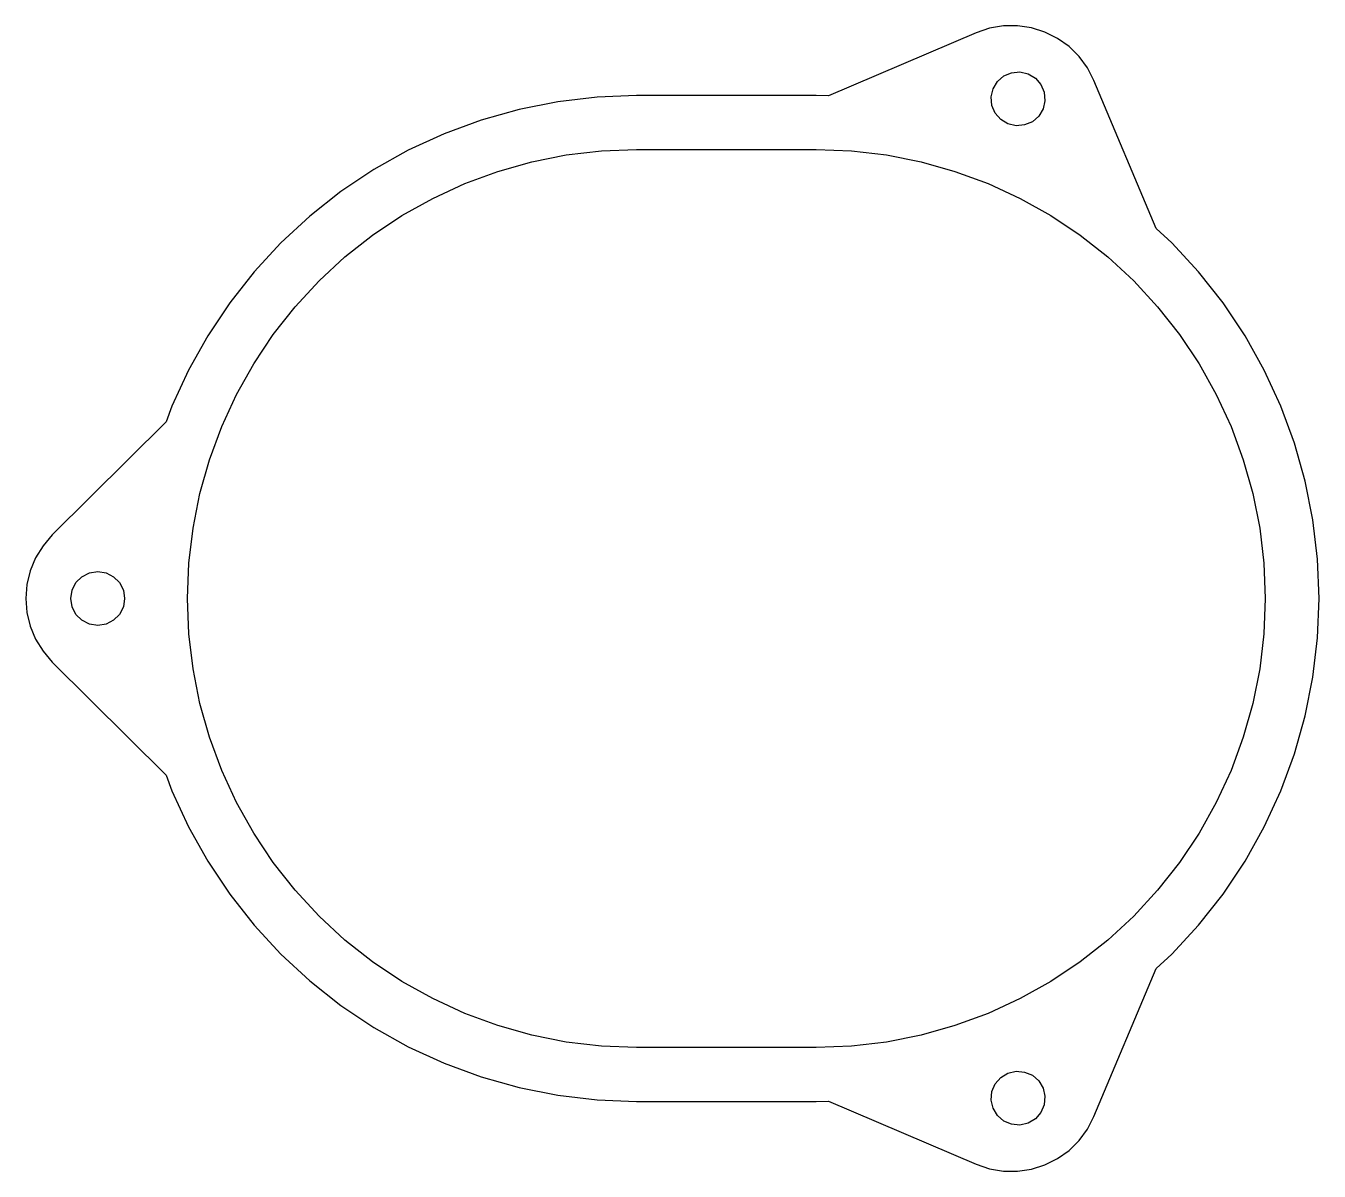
# Model space of a CAD drawing. Header units: metres. Extents: x -34 to 38, y -31.9 to 31.9.
import ezdxf

# ---------------------------------------------------------------- set-up
doc = ezdxf.new("R2010")
doc.units = ezdxf.units.M

msp = doc.modelspace()

# ---------------------------------------------------------------- linework, layer by layer
for p, q in [((19.654, 31.7398), (18.9099, 31.4908)), ((20.4278, 31.8693), (19.654, 31.7398)), ((21.2124, 31.8761), (20.4278, 31.8693)), ((21.9883, 31.7602), (21.2124, 31.8761)), ((22.7366, 31.5243), (21.9883, 31.7602)), ((18.9099, 31.4908), (10.6926, 27.9728)), ((23.4388, 31.1742), (22.7366, 31.5243)), ((24.0775, 30.7186), (23.4388, 31.1742)), ((24.6371, 30.1686), (24.0775, 30.7186)), ((25.1038, 29.5379), (24.6371, 30.1686)), ((25.4661, 28.842), (25.1038, 29.5379)), ((20.0891, 28.7797), (20.4433, 29.0876)), ((20.4433, 29.0876), (20.8753, 29.2709)), ((20.8753, 29.2709), (21.3428, 29.3118)), ((21.3428, 29.3118), (21.8001, 29.2063)), ((21.8001, 29.2063), (22.2024, 28.9646)), ((22.2024, 28.9646), (22.5103, 28.6104)), ((28.936, 20.5968), (25.4661, 28.842)), ((19.7419, 27.9201), (19.8474, 28.3774)), ((19.8474, 28.3774), (20.0891, 28.7797)), ((22.5103, 28.6104), (22.6936, 28.1784)), ((22.6936, 28.1784), (22.7345, 27.7109)), ((-4.38016, 27.6553), (-6.53647, 27.2264)), ((-2.19685, 27.9137), (-4.38016, 27.6553)), ((0, 28), (-2.19685, 27.9137)), ((10, 28), (0, 28)), ((10.6926, 27.9728), (10, 28)), ((10, 28), (10, 28)), ((19.7828, 27.4526), (19.7419, 27.9201)), ((19.9661, 27.0206), (19.7828, 27.4526)), ((22.7345, 27.7109), (22.629, 27.2536)), ((-6.53647, 27.2264), (-8.65248, 26.6296)), ((20.274, 26.6665), (19.9661, 27.0206)), ((20.6763, 26.4247), (20.274, 26.6665)), ((22.3873, 26.8513), (22.0331, 26.5434)), ((22.629, 27.2536), (22.3873, 26.8513)), ((-8.65248, 26.6296), (-10.7151, 25.8686)), ((21.1336, 26.3192), (20.6763, 26.4247)), ((21.6011, 26.3601), (21.1336, 26.3192)), ((22.0331, 26.5434), (21.6011, 26.3601)), ((-10.7151, 25.8686), (-12.7117, 24.9482)), ((-12.7117, 24.9482), (-14.63, 23.8739)), ((-5.83613, 24.3092), (-3.91086, 24.6922)), ((-3.91086, 24.6922), (-1.96148, 24.9229)), ((-1.96148, 24.9229), (0, 25)), ((0, 25), (10, 25)), ((10, 25), (11.9615, 24.9229)), ((11.9615, 24.9229), (13.9109, 24.6922)), ((13.9109, 24.6922), (15.8361, 24.3092)), ((-14.63, 23.8739), (-16.458, 22.6525)), ((-9.56709, 23.097), (-7.72542, 23.7764)), ((-7.72542, 23.7764), (-5.83613, 24.3092)), ((15.8361, 24.3092), (17.7254, 23.7764)), ((17.7254, 23.7764), (19.5671, 23.097)), ((-11.3498, 22.2752), (-9.56709, 23.097)), ((19.5671, 23.097), (21.3498, 22.2752)), ((-16.458, 22.6525), (-18.1845, 21.2914)), ((-13.0625, 21.316), (-11.3498, 22.2752)), ((21.3498, 22.2752), (23.0625, 21.316)), ((-18.1845, 21.2914), (-19.799, 19.799)), ((-14.6946, 20.2254), (-13.0625, 21.316)), ((23.0625, 21.316), (24.6946, 20.2254)), ((-16.2362, 19.0101), (-14.6946, 20.2254)), ((24.6946, 20.2254), (26.2362, 19.0101)), ((29.799, 19.799), (28.936, 20.5968)), ((-19.799, 19.799), (-21.2914, 18.1845)), ((31.2914, 18.1845), (29.799, 19.799)), ((-17.6777, 17.6777), (-16.2362, 19.0101)), ((26.2362, 19.0101), (27.6777, 17.6777)), ((-21.2914, 18.1845), (-22.6525, 16.458)), ((32.6525, 16.458), (31.2914, 18.1845)), ((-19.0101, 16.2362), (-17.6777, 17.6777)), ((27.6777, 17.6777), (29.0101, 16.2362)), ((-22.6525, 16.458), (-23.8739, 14.63)), ((-20.2254, 14.6946), (-19.0101, 16.2362)), ((29.0101, 16.2362), (30.2254, 14.6946)), ((33.8739, 14.63), (32.6525, 16.458)), ((-23.8739, 14.63), (-24.9482, 12.7117)), ((-21.316, 13.0625), (-20.2254, 14.6946)), ((30.2254, 14.6946), (31.316, 13.0625)), ((34.9482, 12.7117), (33.8739, 14.63)), ((-22.2752, 11.3498), (-21.316, 13.0625)), ((31.316, 13.0625), (32.2752, 11.3498)), ((-24.9482, 12.7117), (-25.8686, 10.7151)), ((35.8686, 10.7151), (34.9482, 12.7117)), ((-23.097, 9.56709), (-22.2752, 11.3498)), ((32.2752, 11.3498), (33.097, 9.56709)), ((-25.8686, 10.7151), (-26.1912, 9.84078)), ((36.6296, 8.65248), (35.8686, 10.7151)), ((-26.1912, 9.84078), (-32.5355, 3.53552)), ((-23.7764, 7.72542), (-23.097, 9.56709)), ((33.097, 9.56709), (33.7764, 7.72542)), ((37.2264, 6.53647), (36.6296, 8.65248)), ((-24.3092, 5.83613), (-23.7764, 7.72542)), ((33.7764, 7.72542), (34.3092, 5.83613)), ((37.6553, 4.38016), (37.2264, 6.53647)), ((-24.6922, 3.91086), (-24.3092, 5.83613)), ((34.3092, 5.83613), (34.6922, 3.91086)), ((37.9137, 2.19685), (37.6553, 4.38016)), ((-24.9229, 1.96148), (-24.6922, 3.91086)), ((34.6922, 3.91086), (34.9229, 1.96148)), ((-33.0451, 2.93892), (-33.455, 2.26994)), ((-32.5355, 3.53552), (-33.0451, 2.93892)), ((-33.455, 2.26994), (-33.7553, 1.54507)), ((38, 0), (37.9137, 2.19685)), ((-33.7553, 1.54507), (-33.9384, 0.782166)), ((-30.4635, 1.42657), (-30, 1.5)), ((-30, 1.5), (-29.5365, 1.42657)), ((-25, 0), (-24.9229, 1.96148)), ((34.9229, 1.96148), (35, 0)), ((-33.9384, 0.782166), (-34, 0)), ((-31.4266, 0.463516), (-31.2135, 0.881668)), ((-31.2135, 0.881668), (-30.8817, 1.21352)), ((-30.8817, 1.21352), (-30.4635, 1.42657)), ((-29.5365, 1.42657), (-29.1183, 1.21352)), ((-29.1183, 1.21352), (-28.7865, 0.881668)), ((-28.7865, 0.881668), (-28.5734, 0.463516)), ((-34, 0), (-33.9384, -0.782165)), ((-31.5, 0), (-31.4266, 0.463516)), ((-31.4266, -0.463515), (-31.5, 0)), ((-28.5734, 0.463516), (-28.5, 0)), ((-28.5, 0), (-28.5734, -0.463515)), ((-24.9229, -1.96148), (-25, 0)), ((35, 0), (34.9229, -1.96148)), ((37.9137, -2.19685), (38, 0)), ((-31.2135, -0.881667), (-31.4266, -0.463515)), ((-28.5734, -0.463515), (-28.7865, -0.881667)), ((-33.9384, -0.782165), (-33.7553, -1.54507)), ((-30.8817, -1.21352), (-31.2135, -0.881667)), ((-30.4635, -1.42657), (-30.8817, -1.21352)), ((-30, -1.5), (-30.4635, -1.42657)), ((-29.5365, -1.42657), (-30, -1.5)), ((-29.1183, -1.21352), (-29.5365, -1.42657)), ((-28.7865, -0.881667), (-29.1183, -1.21352)), ((-33.7553, -1.54507), (-33.455, -2.26994)), ((-24.6922, -3.91086), (-24.9229, -1.96148)), ((34.9229, -1.96148), (34.6922, -3.91086)), ((-33.455, -2.26994), (-33.0451, -2.93892)), ((37.6553, -4.38016), (37.9137, -2.19685)), ((-33.0451, -2.93892), (-32.5355, -3.53552)), ((-32.5355, -3.53552), (-26.1912, -9.84078)), ((-24.3092, -5.83613), (-24.6922, -3.91086)), ((34.6922, -3.91086), (34.3092, -5.83613)), ((37.2264, -6.53647), (37.6553, -4.38016)), ((-23.7764, -7.72542), (-24.3092, -5.83613)), ((34.3092, -5.83613), (33.7764, -7.72542)), ((36.6296, -8.65248), (37.2264, -6.53647)), ((-23.097, -9.56709), (-23.7764, -7.72542)), ((33.7764, -7.72542), (33.097, -9.56709)), ((35.8686, -10.7151), (36.6296, -8.65248)), ((-26.1912, -9.84078), (-25.8686, -10.7151)), ((-22.2752, -11.3498), (-23.097, -9.56709)), ((33.097, -9.56709), (32.2752, -11.3498)), ((-25.8686, -10.7151), (-24.9482, -12.7117)), ((34.9482, -12.7117), (35.8686, -10.7151)), ((-21.316, -13.0625), (-22.2752, -11.3498)), ((32.2752, -11.3498), (31.316, -13.0625)), ((-24.9482, -12.7117), (-23.8739, -14.63)), ((33.8739, -14.63), (34.9482, -12.7117)), ((-20.2254, -14.6946), (-21.316, -13.0625)), ((31.316, -13.0625), (30.2254, -14.6946)), ((-23.8739, -14.63), (-22.6525, -16.458)), ((-19.0101, -16.2362), (-20.2254, -14.6946)), ((30.2254, -14.6946), (29.0101, -16.2362)), ((32.6525, -16.458), (33.8739, -14.63)), ((-22.6525, -16.458), (-21.2914, -18.1845)), ((-17.6777, -17.6777), (-19.0101, -16.2362)), ((29.0101, -16.2362), (27.6777, -17.6777)), ((31.2914, -18.1845), (32.6525, -16.458)), ((-16.2362, -19.0101), (-17.6777, -17.6777)), ((27.6777, -17.6777), (26.2362, -19.0101)), ((-21.2914, -18.1845), (-19.799, -19.799)), ((29.799, -19.799), (31.2914, -18.1845)), ((-14.6946, -20.2254), (-16.2362, -19.0101)), ((26.2362, -19.0101), (24.6946, -20.2254)), ((-19.799, -19.799), (-18.1845, -21.2914)), ((28.936, -20.5968), (29.799, -19.799)), ((-13.0625, -21.316), (-14.6946, -20.2254)), ((24.6946, -20.2254), (23.0625, -21.316)), ((25.4661, -28.842), (28.936, -20.5968)), ((-18.1845, -21.2914), (-16.458, -22.6525)), ((-11.3498, -22.2752), (-13.0625, -21.316)), ((23.0625, -21.316), (21.3498, -22.2752)), ((-9.56709, -23.097), (-11.3498, -22.2752)), ((21.3498, -22.2752), (19.5671, -23.097)), ((-16.458, -22.6525), (-14.63, -23.8739)), ((-7.72542, -23.7764), (-9.56709, -23.097)), ((19.5671, -23.097), (17.7254, -23.7764)), ((-14.63, -23.8739), (-12.7117, -24.9482)), ((-5.83613, -24.3092), (-7.72542, -23.7764)), ((-3.91086, -24.6922), (-5.83613, -24.3092)), ((15.8361, -24.3092), (13.9109, -24.6922)), ((17.7254, -23.7764), (15.8361, -24.3092)), ((-12.7117, -24.9482), (-10.7151, -25.8686)), ((-1.96148, -24.9229), (-3.91086, -24.6922)), ((0, -25), (-1.96148, -24.9229)), ((10, -25), (0, -25)), ((11.9615, -24.9229), (10, -25)), ((13.9109, -24.6922), (11.9615, -24.9229)), ((-10.7151, -25.8686), (-8.65248, -26.6296)), ((-8.65248, -26.6296), (-6.53647, -27.2264)), ((20.274, -26.6665), (20.6763, -26.4247)), ((20.6763, -26.4247), (21.1336, -26.3192)), ((21.1336, -26.3192), (21.6011, -26.3601)), ((21.6011, -26.3601), (22.0331, -26.5434)), ((22.0331, -26.5434), (22.3873, -26.8513)), ((-6.53647, -27.2264), (-4.38016, -27.6553)), ((19.7828, -27.4526), (19.9661, -27.0206)), ((19.9661, -27.0206), (20.274, -26.6665)), ((22.3873, -26.8513), (22.629, -27.2536)), ((22.629, -27.2536), (22.7345, -27.7109)), ((-4.38016, -27.6553), (-2.19685, -27.9137)), ((-2.19685, -27.9137), (0, -28)), ((0, -28), (10, -28)), ((10, -28), (10.6926, -27.9728)), ((10.6926, -27.9728), (18.9099, -31.4908)), ((19.7419, -27.9201), (19.7828, -27.4526)), ((19.8474, -28.3774), (19.7419, -27.9201)), ((22.7345, -27.7109), (22.6936, -28.1784)), ((20.0891, -28.7797), (19.8474, -28.3774)), ((20.4433, -29.0876), (20.0891, -28.7797)), ((22.5103, -28.6104), (22.2024, -28.9646)), ((22.6936, -28.1784), (22.5103, -28.6104)), ((20.8753, -29.2709), (20.4433, -29.0876)), ((21.3428, -29.3118), (20.8753, -29.2709)), ((21.8001, -29.2063), (21.3428, -29.3118)), ((22.2024, -28.9646), (21.8001, -29.2063)), ((25.1038, -29.5379), (25.4661, -28.842)), ((24.0775, -30.7186), (24.6371, -30.1686)), ((24.6371, -30.1686), (25.1038, -29.5379)), ((23.4388, -31.1742), (24.0775, -30.7186)), ((18.9099, -31.4908), (19.654, -31.7398)), ((21.9883, -31.7602), (22.7366, -31.5243)), ((22.7366, -31.5243), (23.4388, -31.1742)), ((19.654, -31.7398), (20.4278, -31.8693)), ((20.4278, -31.8693), (21.2124, -31.8761)), ((21.2124, -31.8761), (21.9883, -31.7602))]:
    msp.add_line(p, q)

doc.saveas('drawing.dxf')
